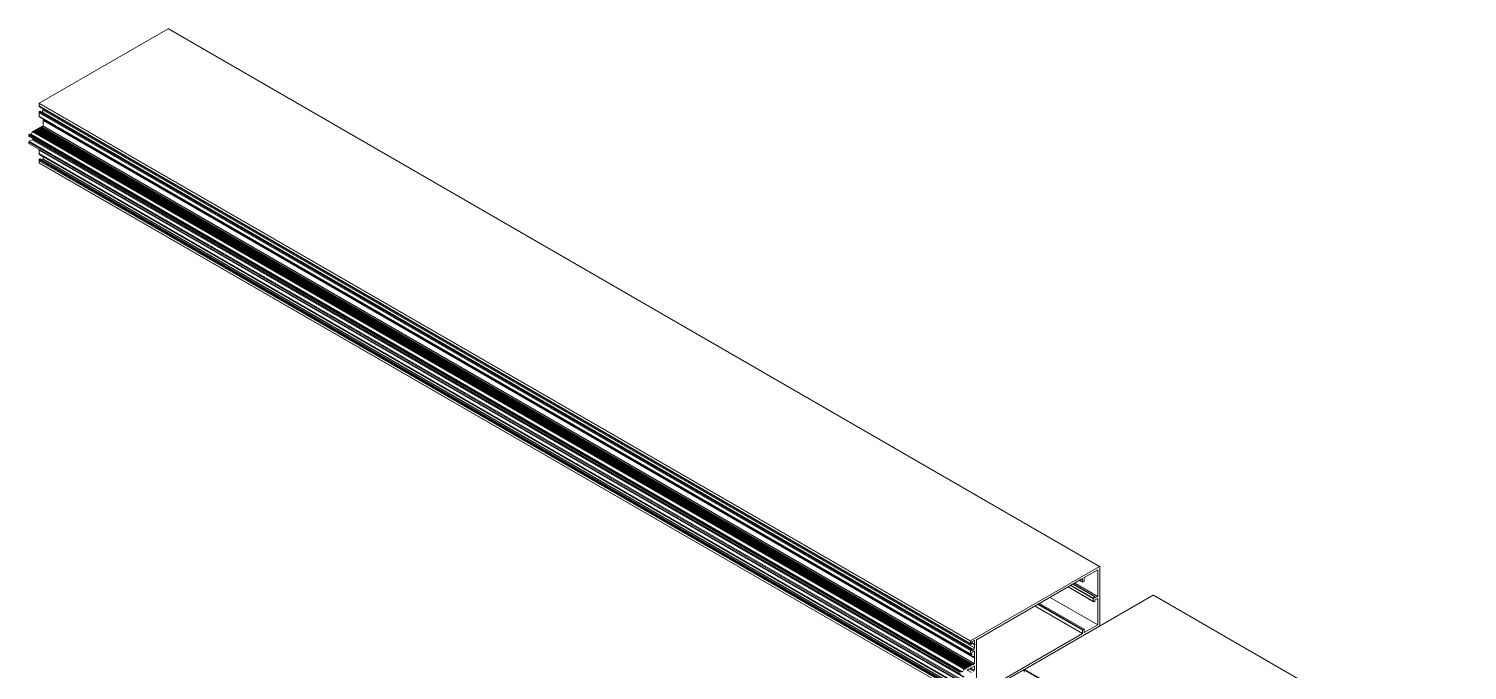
# Model space of a CAD drawing. Header units: millimetres. Extents: x 39 to 459, y 26 to 647.
# Drawn here: x 133.33 to 148.07, y 213.08 to 219.65 of the extents above; entities that cross this region are included whole.
import ezdxf

# ---------------------------------------------------------------- set-up
doc = ezdxf.new("R2010")
doc.units = ezdxf.units.MM
doc.layers.add('ANTET', color=7, linetype='Continuous')

# ---------------------------------------------------------------- blocks, each defined once
blk = doc.blocks.new('Kayıt Montajı')
at = {"color": 7, "linetype": 'Continuous', "lineweight": 15}
for p, q in [((11269.003, 2101.117), (11270.325, 2101.88)), ((11270.325, 2101.88), (11279.871, 2096.369)), ((11279.872, 2096.369), (11270.326, 2101.88)), ((11269.001, 2101.113), (11278.547, 2095.602)), ((11269.001, 2101.091), (11269.001, 2101.113)), ((11269.001, 2101.091), (11278.547, 2095.58)), ((11269.001, 2101.091), (11278.547, 2095.58)), ((11269.002, 2101.082), (11269.001, 2101.091)), ((11269.001, 2101.018), (11269.002, 2101.027)), ((11269.001, 2101.018), (11278.547, 2095.507)), ((11269.001, 2101.017), (11278.547, 2095.507)), ((11269.001, 2100.983), (11269.001, 2101.017)), ((11269.001, 2100.983), (11278.547, 2095.472)), ((11269.002, 2101.082), (11278.548, 2095.572)), ((11269.002, 2101.027), (11278.548, 2095.516)), ((11269.003, 2101.117), (11278.549, 2095.606)), ((11269.003, 2101.081), (11278.549, 2095.57)), ((11269.005, 2101.032), (11269.012, 2101.036)), ((11269.005, 2101.032), (11278.551, 2095.521)), ((11269.012, 2101.036), (11278.558, 2095.525)), ((11278.559, 2095.525), (11269.013, 2101.036)), ((11269.03, 2101.027), (11269.033, 2101.029)), ((11269.033, 2101.029), (11269.044, 2101.047)), ((11269.033, 2101.029), (11278.579, 2095.518)), ((11269.044, 2101.047), (11269.044, 2101.057)), ((11269.044, 2101.047), (11278.59, 2095.536)), ((11268.956, 2100.837), (11278.502, 2095.326)), ((11268.964, 2100.837), (11268.968, 2100.844)), ((11268.964, 2100.837), (11278.51, 2095.327)), ((11268.968, 2100.844), (11278.514, 2095.334)), ((11268.973, 2100.847), (11278.519, 2095.336)), ((11268.981, 2100.847), (11268.985, 2100.854)), ((11268.981, 2100.847), (11278.527, 2095.336)), ((11268.985, 2100.854), (11278.531, 2095.343)), ((11268.99, 2100.857), (11278.536, 2095.346)), ((11268.998, 2100.857), (11269.002, 2100.864)), ((11268.998, 2100.857), (11278.544, 2095.346)), ((11269.002, 2100.864), (11278.548, 2095.353)), ((11269.004, 2100.976), (11278.55, 2095.466)), ((11269.007, 2100.866), (11278.553, 2095.356)), ((11269.015, 2100.867), (11269.019, 2100.874)), ((11269.015, 2100.867), (11278.561, 2095.356)), ((11269.019, 2100.874), (11278.565, 2095.363)), ((11269.024, 2100.876), (11278.57, 2095.366)), ((11269.029, 2100.874), (11269.041, 2100.882)), ((11269.029, 2100.874), (11278.575, 2095.364)), ((11269.041, 2100.882), (11278.587, 2095.371)), ((11269.044, 2100.948), (11269.044, 2100.954)), ((11269.044, 2100.948), (11278.59, 2095.437)), ((11269.047, 2100.946), (11269.044, 2100.948)), ((11269.044, 2100.94), (11269.047, 2100.946)), ((11269.044, 2100.94), (11278.59, 2095.43)), ((11269.044, 2100.885), (11269.044, 2100.94)), ((11269.044, 2100.885), (11278.59, 2095.374)), ((11269.047, 2100.946), (11278.593, 2095.435)), ((11268.895, 2100.791), (11278.441, 2095.28)), ((11268.895, 2100.78), (11268.895, 2100.791)), ((11268.895, 2100.78), (11278.441, 2095.269)), ((11268.895, 2100.716), (11278.441, 2095.205)), ((11268.895, 2100.705), (11268.895, 2100.716)), ((11268.895, 2100.705), (11278.441, 2095.194)), ((11268.896, 2100.779), (11278.442, 2095.268)), ((11268.9, 2100.776), (11268.896, 2100.779)), ((11268.896, 2100.718), (11268.9, 2100.726)), ((11268.896, 2100.718), (11278.442, 2095.208)), ((11268.896, 2100.704), (11278.442, 2095.193)), ((11268.897, 2100.795), (11268.904, 2100.798)), ((11268.897, 2100.795), (11278.443, 2095.284)), ((11268.9, 2100.776), (11278.446, 2095.265)), ((11268.9, 2100.726), (11278.446, 2095.215)), ((11268.901, 2100.727), (11268.929, 2100.743)), ((11268.901, 2100.727), (11278.447, 2095.216)), ((11268.904, 2100.798), (11278.45, 2095.288)), ((11278.451, 2095.288), (11268.905, 2100.798)), ((11268.912, 2100.794), (11268.918, 2100.798)), ((11268.918, 2100.798), (11278.464, 2095.288)), ((11268.92, 2100.8), (11268.934, 2100.825)), ((11268.92, 2100.8), (11278.466, 2095.289)), ((11268.929, 2100.743), (11278.475, 2095.232)), ((11268.933, 2100.741), (11268.936, 2100.747)), ((11268.934, 2100.825), (11278.48, 2095.314)), ((11268.936, 2100.747), (11268.943, 2100.751)), ((11268.936, 2100.747), (11278.482, 2095.236)), ((11268.939, 2100.827), (11278.485, 2095.317)), ((11268.947, 2100.828), (11268.951, 2100.835)), ((11268.947, 2100.828), (11278.493, 2095.317)), ((11268.951, 2100.835), (11278.497, 2095.324)), ((11269.001, 2100.635), (11278.547, 2095.125)), ((11269.001, 2100.601), (11269.001, 2100.635)), ((11269.001, 2100.601), (11278.547, 2095.09)), ((11269.001, 2100.601), (11278.547, 2095.09)), ((11269.002, 2100.593), (11269.001, 2100.601)), ((11269.002, 2100.593), (11278.548, 2095.082)), ((11269.003, 2100.591), (11278.549, 2095.08)), ((11269.005, 2100.542), (11269.012, 2100.546)), ((11269.005, 2100.542), (11278.551, 2095.031)), ((11269.012, 2100.546), (11278.558, 2095.035)), ((11278.559, 2095.035), (11269.013, 2100.546)), ((11269.03, 2100.537), (11269.041, 2100.543)), ((11269.041, 2100.543), (11278.587, 2095.033)), ((11269.044, 2100.547), (11269.044, 2100.567)), ((11269.044, 2100.547), (11278.59, 2095.036)), ((11269.001, 2100.528), (11269.002, 2100.537)), ((11269.001, 2100.528), (11278.547, 2095.017)), ((11269.001, 2100.528), (11278.547, 2095.017)), ((11269.001, 2100.506), (11269.001, 2100.528)), ((11269.001, 2100.506), (11278.547, 2094.995)), ((11269.002, 2100.537), (11278.548, 2095.026)), ((11269.002, 2100.504), (11278.548, 2094.993)), ((11278.549, 2095.606), (11279.871, 2096.369)), ((11279.714, 2096.254), (11279.852, 2096.333)), ((11279.852, 2096.333), (11279.852, 2096.062)), ((11279.873, 2096.368), (11279.873, 2095.76)), ((11278.611, 2095.617), (11279.698, 2096.245)), ((11279.55, 2096.159), (11279.808, 2096.01)), ((11279.823, 2096.062), (11279.602, 2096.189)), ((11279.617, 2096.198), (11279.852, 2096.062)), ((11279.667, 2096.227), (11279.699, 2096.209)), ((11279.698, 2096.245), (11279.698, 2096.21)), ((11279.7, 2096.209), (11279.712, 2096.216)), ((11279.714, 2096.219), (11279.714, 2096.254)), ((11280.422, 2096.075), (11279.101, 2095.312)), ((11279.713, 2095.726), (11279.256, 2095.99)), ((11279.364, 2096.052), (11279.852, 2095.77)), ((11279.807, 2096.041), (11279.807, 2096.011)), ((11279.821, 2096.06), (11279.808, 2096.043)), ((11279.808, 2096.01), (11279.821, 2096.007)), ((11279.824, 2096.048), (11279.824, 2096.06)), ((11279.824, 2096.011), (11279.824, 2096.023)), ((11279.852, 2096.062), (11279.826, 2096.047)), ((11279.826, 2096.027), (11279.852, 2096.041)), ((11279.852, 2096.041), (11279.852, 2095.77)), ((11289.968, 2090.564), (11280.422, 2096.075)), ((11289.97, 2090.564), (11280.424, 2096.075)), ((11279.21, 2095.963), (11279.698, 2095.681)), ((11279.698, 2095.681), (11278.611, 2095.054)), ((11279.698, 2095.715), (11279.698, 2095.681)), ((11279.712, 2095.726), (11279.7, 2095.719)), ((11279.852, 2095.77), (11279.714, 2095.69)), ((11279.714, 2095.69), (11279.714, 2095.725)), ((11278.547, 2095.58), (11278.547, 2095.602)), ((11278.548, 2095.572), (11278.547, 2095.58)), ((11278.558, 2095.574), (11278.551, 2095.57)), ((11278.56, 2095.592), (11278.56, 2095.578)), ((11278.56, 2095.589), (11278.59, 2095.572)), ((11278.56, 2095.589), (11278.593, 2095.57)), ((11278.56, 2095.581), (11278.59, 2095.564)), ((11278.587, 2095.611), (11278.562, 2095.596)), ((11278.579, 2095.518), (11278.59, 2095.536)), ((11278.59, 2095.572), (11278.59, 2095.61)), ((11278.593, 2095.57), (11278.59, 2095.572)), ((11278.59, 2095.564), (11278.593, 2095.57)), ((11278.59, 2095.536), (11278.59, 2095.564)), ((11278.611, 2095.054), (11278.611, 2095.617)), ((11278.547, 2095.507), (11278.548, 2095.516)), ((11278.547, 2095.472), (11278.547, 2095.507)), ((11278.551, 2095.521), (11278.558, 2095.525)), ((11278.561, 2095.468), (11278.558, 2095.466)), ((11278.56, 2095.524), (11278.56, 2095.509)), ((11278.562, 2095.508), (11278.579, 2095.518)), ((11278.563, 2095.485), (11278.563, 2095.472)), ((11278.587, 2095.502), (11278.565, 2095.489)), ((11278.59, 2095.437), (11278.59, 2095.501)), ((11278.593, 2095.435), (11278.59, 2095.437)), ((11278.59, 2095.43), (11278.593, 2095.435)), ((11278.59, 2095.374), (11278.59, 2095.43)), ((11278.466, 2095.289), (11278.48, 2095.314)), ((11278.485, 2095.317), (11278.489, 2095.314)), ((11278.493, 2095.317), (11278.497, 2095.324)), ((11278.502, 2095.326), (11278.506, 2095.324)), ((11278.51, 2095.327), (11278.514, 2095.334)), ((11278.513, 2095.303), (11278.522, 2095.309)), ((11278.515, 2095.305), (11278.558, 2095.28)), ((11278.519, 2095.336), (11278.523, 2095.334)), ((11278.522, 2095.309), (11278.526, 2095.317)), ((11278.525, 2095.315), (11278.529, 2095.313)), ((11278.526, 2095.317), (11278.529, 2095.313)), ((11278.527, 2095.336), (11278.531, 2095.343)), ((11278.529, 2095.313), (11278.542, 2095.32)), ((11278.536, 2095.346), (11278.54, 2095.344)), ((11278.542, 2095.32), (11278.545, 2095.328)), ((11278.544, 2095.346), (11278.548, 2095.353)), ((11278.544, 2095.326), (11278.548, 2095.324)), ((11278.545, 2095.328), (11278.548, 2095.324)), ((11278.548, 2095.324), (11278.561, 2095.331)), ((11279.1, 2095.312), (11278.549, 2094.994)), ((11278.553, 2095.356), (11278.557, 2095.353)), ((11278.561, 2095.356), (11278.565, 2095.363)), ((11278.561, 2095.331), (11278.564, 2095.339)), ((11278.563, 2095.337), (11278.567, 2095.335)), ((11278.564, 2095.339), (11278.567, 2095.335)), ((11278.567, 2095.335), (11278.584, 2095.344)), ((11278.57, 2095.366), (11278.573, 2095.363)), ((11278.575, 2095.364), (11278.587, 2095.371)), ((11278.59, 2095.341), (11278.59, 2095.305)), ((11288.645, 2089.798), (11279.099, 2095.308)), ((11279.099, 2095.308), (11279.099, 2095.286)), ((11288.647, 2089.801), (11279.101, 2095.312))]:
    blk.add_line(p, q, dxfattribs=at)
at = {"color": 8, "linetype": 'Continuous', "lineweight": 15}
for p, q in [((11279.551, 2096.16), (11279.807, 2096.011)), ((11279.576, 2096.174), (11279.807, 2096.041)), ((11279.578, 2096.176), (11279.808, 2096.043)), ((11279.6, 2096.188), (11279.821, 2096.06)), ((11279.668, 2096.227), (11279.698, 2096.21)), ((11279.24, 2095.98), (11279.698, 2095.715)), ((11279.244, 2095.982), (11279.7, 2095.719)), ((11279.256, 2095.989), (11279.712, 2095.726)), ((11279.824, 2096.048), (11279.826, 2096.047)), ((11278.587, 2095.611), (11278.59, 2095.61)), ((11278.56, 2095.509), (11278.562, 2095.508)), ((11278.587, 2095.502), (11278.59, 2095.501)), ((11278.542, 2095.32), (11278.584, 2095.295)), ((11278.552, 2095.326), (11278.59, 2095.305)), ((11278.584, 2095.344), (11278.59, 2095.341))]:
    blk.add_line(p, q, dxfattribs=at)
at = {"color": 7, "linetype": 'Continuous', "lineweight": 15, "flags": 128}
for points in [[(11269.004, 2100.976), (11269.004, 2100.976), (11269.003, 2100.977), (11269.002, 2100.979), (11269.001, 2100.981), (11269.001, 2100.983)], [(11268.951, 2100.835), (11268.952, 2100.835), (11268.952, 2100.836), (11268.953, 2100.836), (11268.953, 2100.837), (11268.954, 2100.837), (11268.955, 2100.837), (11268.955, 2100.837), (11268.956, 2100.837)], [(11268.96, 2100.835), (11268.96, 2100.835), (11268.961, 2100.835), (11268.961, 2100.835), (11268.962, 2100.835), (11268.963, 2100.835), (11268.963, 2100.836), (11268.964, 2100.837), (11268.964, 2100.837)], [(11268.968, 2100.844), (11268.969, 2100.845), (11268.969, 2100.846), (11268.97, 2100.846), (11268.97, 2100.847), (11268.971, 2100.847), (11268.972, 2100.847), (11268.972, 2100.847), (11268.973, 2100.847)], [(11268.977, 2100.845), (11268.977, 2100.844), (11268.978, 2100.844), (11268.978, 2100.845), (11268.979, 2100.845), (11268.98, 2100.845), (11268.98, 2100.846), (11268.981, 2100.846), (11268.981, 2100.847)], [(11268.985, 2100.854), (11268.986, 2100.855), (11268.986, 2100.855), (11268.987, 2100.856), (11268.987, 2100.856), (11268.988, 2100.857), (11268.989, 2100.857), (11268.989, 2100.857), (11268.99, 2100.857)], [(11268.994, 2100.854), (11268.994, 2100.854), (11268.995, 2100.854), (11268.995, 2100.854), (11268.996, 2100.855), (11268.997, 2100.855), (11268.997, 2100.856), (11268.998, 2100.856), (11268.998, 2100.857)], [(11269.002, 2100.864), (11269.003, 2100.865), (11269.003, 2100.865), (11269.004, 2100.866), (11269.004, 2100.866), (11269.005, 2100.867), (11269.006, 2100.867), (11269.006, 2100.867), (11269.007, 2100.866)], [(11269.011, 2100.864), (11269.011, 2100.864), (11269.012, 2100.864), (11269.012, 2100.864), (11269.013, 2100.864), (11269.014, 2100.865), (11269.014, 2100.865), (11269.015, 2100.866), (11269.015, 2100.867)], [(11269.019, 2100.874), (11269.02, 2100.874), (11269.02, 2100.875), (11269.021, 2100.876), (11269.021, 2100.876), (11269.022, 2100.876), (11269.023, 2100.876), (11269.023, 2100.876), (11269.024, 2100.876)], [(11268.896, 2100.704), (11268.896, 2100.704), (11268.895, 2100.704), (11268.895, 2100.704), (11268.895, 2100.705), (11268.895, 2100.705)], [(11268.934, 2100.825), (11268.935, 2100.825), (11268.935, 2100.826), (11268.936, 2100.827), (11268.937, 2100.827), (11268.937, 2100.827), (11268.938, 2100.828), (11268.938, 2100.827), (11268.939, 2100.827)], [(11268.943, 2100.825), (11268.943, 2100.825), (11268.944, 2100.825), (11268.944, 2100.825), (11268.945, 2100.825), (11268.946, 2100.826), (11268.946, 2100.826), (11268.947, 2100.827), (11268.947, 2100.828)], [(11269.002, 2100.504), (11269.002, 2100.504), (11269.002, 2100.504), (11269.001, 2100.505), (11269.001, 2100.505), (11269.001, 2100.506)], [(11279.824, 2096.06), (11279.824, 2096.061), (11279.824, 2096.061), (11279.823, 2096.062), (11279.823, 2096.062), (11279.822, 2096.062), (11279.822, 2096.061), (11279.821, 2096.061), (11279.821, 2096.06)], [(11279.826, 2096.047), (11279.826, 2096.046), (11279.825, 2096.046), (11279.825, 2096.046), (11279.824, 2096.046), (11279.824, 2096.047), (11279.824, 2096.047), (11279.824, 2096.047), (11279.824, 2096.048)], [(11278.551, 2095.57), (11278.55, 2095.57), (11278.55, 2095.57), (11278.549, 2095.57), (11278.549, 2095.57), (11278.548, 2095.57), (11278.548, 2095.571), (11278.548, 2095.571), (11278.548, 2095.572)], [(11278.48, 2095.314), (11278.481, 2095.315), (11278.481, 2095.315), (11278.482, 2095.316), (11278.482, 2095.316), (11278.483, 2095.317), (11278.484, 2095.317), (11278.484, 2095.317), (11278.485, 2095.317)], [(11278.489, 2095.314), (11278.489, 2095.314), (11278.49, 2095.314), (11278.49, 2095.314), (11278.491, 2095.314), (11278.492, 2095.315), (11278.492, 2095.315), (11278.493, 2095.316), (11278.493, 2095.317)], [(11278.497, 2095.324), (11278.498, 2095.324), (11278.498, 2095.325), (11278.499, 2095.326), (11278.499, 2095.326), (11278.5, 2095.326), (11278.501, 2095.327), (11278.501, 2095.327), (11278.502, 2095.326)], [(11278.506, 2095.324), (11278.506, 2095.324), (11278.507, 2095.324), (11278.507, 2095.324), (11278.508, 2095.324), (11278.509, 2095.325), (11278.509, 2095.325), (11278.51, 2095.326), (11278.51, 2095.327)], [(11278.514, 2095.334), (11278.515, 2095.334), (11278.515, 2095.335), (11278.516, 2095.335), (11278.516, 2095.336), (11278.517, 2095.336), (11278.518, 2095.336), (11278.518, 2095.336), (11278.519, 2095.336)], [(11278.523, 2095.334), (11278.523, 2095.334), (11278.524, 2095.334), (11278.524, 2095.334), (11278.525, 2095.334), (11278.526, 2095.334), (11278.526, 2095.335), (11278.527, 2095.336), (11278.527, 2095.336)], [(11278.531, 2095.343), (11278.532, 2095.344), (11278.532, 2095.345), (11278.533, 2095.345), (11278.533, 2095.346), (11278.534, 2095.346), (11278.535, 2095.346), (11278.535, 2095.346), (11278.536, 2095.346)], [(11278.54, 2095.344), (11278.54, 2095.343), (11278.541, 2095.343), (11278.541, 2095.344), (11278.542, 2095.344), (11278.542, 2095.344), (11278.543, 2095.345), (11278.544, 2095.346), (11278.544, 2095.346)], [(11278.548, 2095.353), (11278.549, 2095.354), (11278.549, 2095.355), (11278.55, 2095.355), (11278.55, 2095.356), (11278.551, 2095.356), (11278.552, 2095.356), (11278.552, 2095.356), (11278.553, 2095.356)], [(11278.557, 2095.353), (11278.557, 2095.353), (11278.558, 2095.353), (11278.558, 2095.353), (11278.559, 2095.354), (11278.559, 2095.354), (11278.56, 2095.355), (11278.561, 2095.355), (11278.561, 2095.356)], [(11278.565, 2095.363), (11278.566, 2095.364), (11278.566, 2095.364), (11278.567, 2095.365), (11278.567, 2095.365), (11278.568, 2095.366), (11278.569, 2095.366), (11278.569, 2095.366), (11278.57, 2095.366)]]:
    blk.add_lwpolyline(points, dxfattribs=at)
at = {"color": 7, "linetype": 'Continuous', "lineweight": 15}
for centre, radius, start, end in [((11270.326, 2101.878), 0.00151, 65.6459, 125.6453), ((11269.006, 2101.113), 0.00461, 122.5928, 177.4023), ((11269.005, 2101.091), 0.00423, 180.6601, 183.4944), ((11269.006, 2101.017), 0.00478, 176.7005, 179.3118), ((11269.004, 2101.082), 0.0021, 179.6772, 235.8996), ((11269.009, 2101.026), 0.00699, 122.7771, 174.3217), ((11269.013, 2101.035), 0.00151, 65.6459, 125.6453), ((11269.028, 2100.876), 0.00152, 247.3457, 305.5004), ((11269.039, 2100.885), 0.00461, 302.6145, 357.3781), ((11268.9, 2100.791), 0.00461, 122.5928, 177.4023), ((11268.897, 2100.78), 0.00151, 174.4186, 234.1127), ((11268.899, 2100.716), 0.00434, 148.9309, 178.042), ((11268.904, 2100.724), 0.00433, 121.9634, 151.1419), ((11268.904, 2100.797), 0.00151, 65.6694, 125.6356), ((11268.916, 2100.802), 0.00432, 301.9407, 331.1646), ((11269.021, 2100.635), 0.0196, 158.4744, 178.8322), ((11269.005, 2100.601), 0.00423, 180.6589, 183.4957), ((11269.004, 2100.593), 0.0021, 179.6796, 235.8947), ((11269.009, 2100.536), 0.00699, 122.7739, 174.3249), ((11269.013, 2100.545), 0.00151, 65.6651, 125.6399), ((11269.039, 2100.547), 0.00461, 302.6165, 357.3773), ((11269.006, 2100.528), 0.00478, 176.6997, 179.311), ((11279.872, 2096.368), 0.00131, 350.8223, 129.1818), ((11279.699, 2096.21), 0.00131, 170.7748, 309.2293), ((11279.709, 2096.22), 0.00461, 302.5944, 357.4007), ((11279.812, 2096.04), 0.00455, 142.5098, 177.4936), ((11279.808, 2096.011), 0.00136, 171.6669, 252.5647), ((11279.82, 2096.011), 0.00384, 277.891, 3.317), ((11279.828, 2096.023), 0.00456, 121.2339, 178.7518), ((11280.423, 2096.074), 0.00151, 65.6919, 125.5994), ((11279.703, 2095.715), 0.00461, 122.593, 177.402), ((11279.713, 2095.725), 0.00131, 350.7719, 129.2321), ((11279.868, 2095.76), 0.00473, 312.577, 356.9381), ((11278.552, 2095.602), 0.00461, 122.5928, 177.4023), ((11278.551, 2095.58), 0.00423, 180.6601, 183.4944), ((11278.555, 2095.578), 0.00461, 302.6185, 357.3766), ((11278.564, 2095.592), 0.00461, 122.6145, 177.3781), ((11278.588, 2095.61), 0.00131, 350.8213, 129.1901), ((11278.552, 2095.507), 0.00478, 176.7005, 179.3118), ((11278.554, 2095.471), 0.00655, 170.7751, 309.2068), ((11278.555, 2095.515), 0.00699, 122.7771, 174.3217), ((11278.559, 2095.524), 0.00131, 350.8223, 129.1818), ((11278.561, 2095.509), 0.00131, 170.8213, 309.1901), ((11278.558, 2095.472), 0.00461, 302.5928, 357.4023), ((11278.568, 2095.485), 0.00461, 122.6145, 177.3781), ((11278.588, 2095.501), 0.00131, 350.8213, 129.1901), ((11278.574, 2095.365), 0.00152, 245.8598, 305.5228), ((11278.586, 2095.342), 0.00328, 350.7969, 129.1834), ((11278.585, 2095.375), 0.00461, 302.6145, 357.3781), ((11279.103, 2095.308), 0.00461, 122.6185, 177.3766)]:
    blk.add_arc(centre, radius, start, end, dxfattribs=at)

msp = doc.modelspace()

# ---------------------------------------------------------------- block references
at = {"layer": 'ANTET', "color": 0}
msp.add_blockref('Kayıt Montajı', (-11135.57, -1882.226), dxfattribs=at)

doc.saveas('drawing.dxf')
